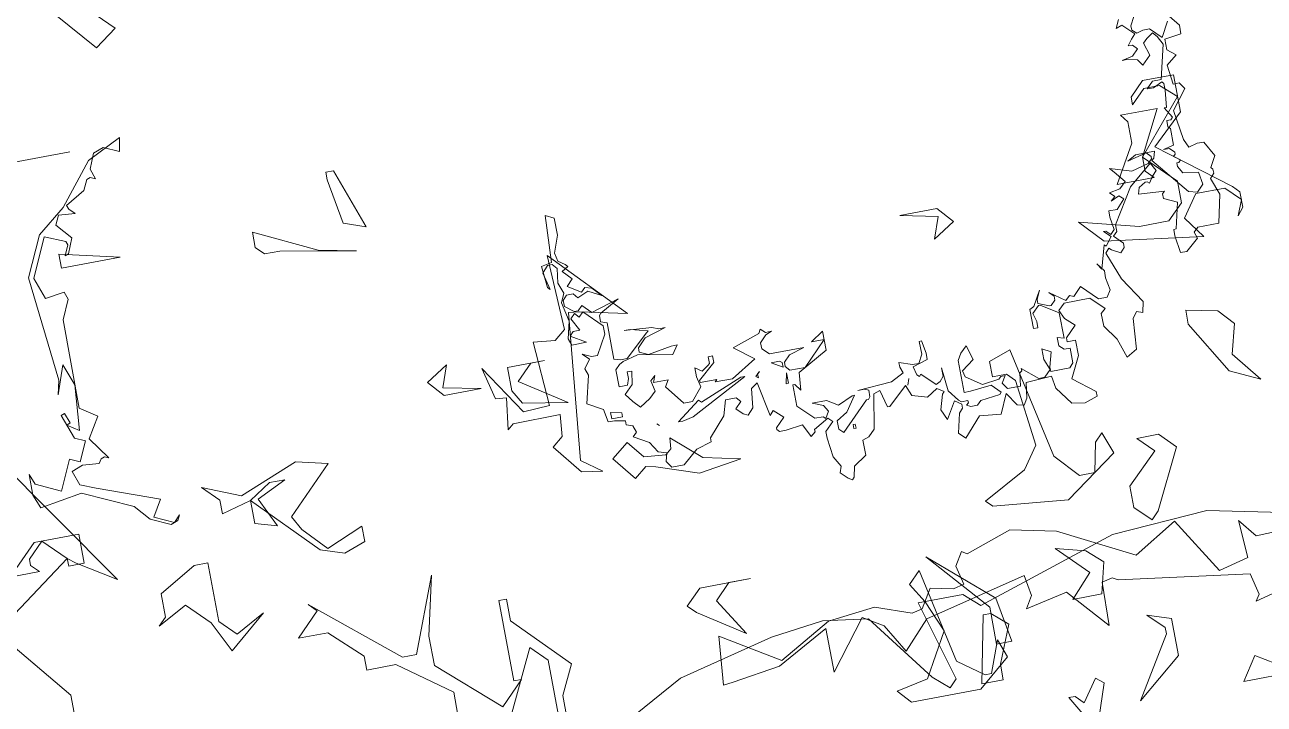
# Model space of a CAD drawing. Header units: millimetres. Extents: x 1418 to 1811, y 1796 to 1956.
# Drawn here: x 1477.436 to 1478.367, y 1879.137 to 1879.647 of the extents above; entities that cross this region are included whole.
import ezdxf

# ---------------------------------------------------------------- set-up
doc = ezdxf.new("R2010")
doc.units = ezdxf.units.MM
doc.layers.add('ARBRE', color=251, linetype='Continuous', lineweight=13)
doc.layers.add('VEGETAIS', color=3, linetype='Continuous')

# ---------------------------------------------------------------- blocks, each defined once
blk = doc.blocks.new('WMF26', base_point=(0, 0.0008))
at = {"color": 85}
for points in [[(9.5274, -11.9578), (8.756, -12.3728), (8.3048, -12.4823), (8.0578, -12.5119), (7.8462, -12.4823), (7.6066, -12.162), (7.5342, -12.097), (7.4979, -12.1332), (7.6066, -12.5119), (7.395, -12.5119), (7.3226, -12.4461), (6.6606, -12.6568), (6.2095, -12.6857), (5.4018, -12.5119)], [(1.1749, -9.7168), (0.7237, -9.0548), (0.8974, -9.1643), (0.9345, -9.1931), (1.3198, -8.9165), (1.0357, -8.5666), (1.0357, -8.2908)]]:
    blk.add_lwpolyline(points, dxfattribs=at)
at = {"color": 63}
for points in [[(5.9402, -3.1862), (6.0415, -3.36), (6.0127, -3.36), (5.9765, -3.3237), (5.904, -3.4258), (5.8678, -3.397), (5.9402, -3.1862), (5.9402, -3.1862)], [(6.2531, -3.7461), (6.3255, -3.5715), (6.3255, -3.4983), (6.4276, -3.4983), (6.3618, -3.8111), (6.3255, -3.8111), (6.2531, -3.7461), (6.2531, -3.7461)], [(6.3255, -3.8408), (6.5734, -4.1248), (6.2893, -3.877), (6.2531, -3.6662), (6.3255, -3.6662), (6.3255, -3.8408), (6.3255, -3.8408)], [(5.8381, -3.9132), (5.9765, -4.0515), (5.8381, -4.0153), (5.7657, -3.9494), (5.8019, -3.8045), (5.9402, -3.8045), (5.8381, -3.9132), (5.8381, -3.9132)], [(7.4938, -4.1767), (7.5663, -4.1042), (7.4576, -3.9289), (7.6684, -4.068), (7.7046, -4.1042), (7.6321, -4.1767), (7.3917, -4.1767), (7.4938, -4.1767), (7.4938, -4.1767)], [(5.3351, -4.4122), (5.4734, -4.1355), (5.5096, -4.0993), (5.5821, -4.1717), (5.5821, -4.273), (5.4372, -4.4122), (5.5096, -4.4846), (5.4075, -4.4846), (5.3351, -4.4122), (5.3351, -4.4122)], [(5, -6.3823), (4.9605, -6.3321), (4.9605, -6.2918), (5.0395, -6.2819), (5.0395, -6.2317), (5, -6.1996), (5.0502, -6.1601), (5.0395, -6.0695), (5.0107, -6.0695), (4.9893, -6.0398), (5.0609, -5.9485), (5.0395, -5.8077), (5.0214, -5.7682), (4.9811, -5.7789), (4.9498, -5.7789), (4.9103, -5.7072), (4.9391, -5.6562), (4.9308, -5.6463), (4.9308, -5.6274), (4.9498, -5.606), (4.921, -5.5269), (4.9498, -5.3952), (5.0502, -5.3952), (5.0708, -5.3763), (5.0609, -5.345), (5.121, -5.2947), (5.1507, -5.2947), (5.1614, -5.3763), (5.1614, -5.4059), (5.1507, -5.4059), (5.121, -5.5269), (5.182, -5.5557), (5.182, -5.5771), (5.1712, -5.5878), (5.2915, -5.5961), (5.2832, -5.6274), (5.2519, -5.6463), (5.2412, -5.6463), (5.233, -5.6381), (5.2124, -5.6669), (5.191, -5.6891), (5.2124, -5.7286), (5.3227, -5.6381), (5.4232, -5.4767), (5.4232, -5.4454), (5.4421, -5.4265), (5.4026, -5.387), (5.4026, -5.3656), (5.4232, -5.345), (5.4635, -5.3656), (5.4734, -5.3763), (5.4923, -5.3557), (5.4421, -5.2248), (5.3631, -5.1037), (5.373, -5.0535), (5.4026, -5.0634), (5.4232, -5.0346), (5.4339, -4.8921), (5.4841, -4.8633), (5.5137, -4.9531), (5.564, -5.0239), (5.564, -5.0848), (5.5426, -5.1037), (5.6035, -5.1638), (5.7253, -5.1638), (5.755, -5.135), (5.736, -5.093), (5.6941, -5.0535), (5.7443, -5.0033), (5.7443, -4.9844), (5.7048, -4.9844), (5.7048, -4.9127), (5.755, -4.8123), (5.6545, -4.7324), (5.6545, -4.7118), (5.7146, -4.6904), (5.7756, -4.7011), (5.8365, -4.7826), (5.8447, -4.8419), (5.9657, -4.8337), (5.9765, -4.7621), (5.9954, -4.7324), (6.0267, -4.7407), (6.0662, -4.8016), (6.1074, -4.7118), (6.2078, -4.7217), (6.2893, -4.632), (6.3181, -4.6616), (6.2975, -4.7514), (6.2786, -4.7719), (6.2786, -4.7909), (6.3082, -4.8123), (6.3576, -4.7324), (6.3791, -4.7826), (6.3576, -4.8526), (6.3478, -4.8633), (6.3791, -4.8839), (6.4293, -4.8526), (6.4984, -4.8732), (6.519, -4.9234), (6.6096, -4.8419), (6.6203, -4.8419), (6.6409, -4.9234), (6.6705, -4.9127), (6.7001, -4.7514), (6.7314, -4.7217), (6.7602, -4.7118), (6.7602, -4.6402), (6.8212, -4.6007), (6.8319, -4.5505), (6.8418, -4.5398), (6.8607, -4.5505), (6.892, -4.5818), (6.8821, -4.6114), (6.9109, -4.6616), (6.9216, -4.7514), (6.9216, -4.7826), (6.8821, -4.8222), (6.901, -4.8419), (6.9718, -4.8016), (6.9718, -4.7909), (6.9932, -4.7719), (7.0229, -4.8337), (7.1019, -4.8222), (7.134, -4.8222), (7.1439, -4.8337), (7.1439, -4.8419), (7.1019, -4.8839), (7.1439, -4.9234), (7.1629, -4.9028), (7.1941, -5.0634), (7.2238, -5.0428), (7.2345, -4.9531), (7.2633, -4.9234), (7.2839, -4.9341), (7.3135, -4.9629), (7.2839, -4.9926), (7.3028, -5.0132), (7.353, -5.0132), (7.3744, -4.9424), (7.4543, -4.8526), (7.4543, -4.8337), (7.5259, -4.8123), (7.5967, -4.7514), (7.6552, -4.7514), (7.6766, -4.7826), (7.6659, -4.8222), (7.7054, -4.8337), (7.7367, -4.8839), (7.8059, -4.9234), (7.7869, -4.9424), (7.7976, -4.9737), (7.8273, -4.9844), (7.8273, -5.0033), (7.8775, -5.0132), (7.9071, -5.0132), (7.9178, -5.0741), (7.9886, -5.1136), (7.9574, -5.2437), (7.9681, -5.2758), (7.9384, -5.3153), (7.9681, -5.345), (7.9277, -5.326), (7.8989, -5.326), (7.8478, -5.4158), (7.8478, -5.4561), (7.9277, -5.5376), (7.9491, -5.5162), (7.9681, -5.5376), (7.9886, -5.5162), (7.9574, -5.4561), (7.9886, -5.4561), (8.0076, -5.4372), (7.9384, -5.3952), (8.0076, -5.3952), (8.0183, -5.4265), (7.9993, -5.5063), (8.0183, -5.5961), (7.9993, -5.6381), (8.0183, -5.6891), (8.0076, -5.7575), (8.0282, -5.7789), (8.0496, -5.7789), (8.0784, -5.7476), (8.0578, -5.6669), (8.0685, -5.6784), (8.0784, -5.7789), (8.0282, -5.7896), (8.0183, -6.0086), (7.9779, -5.9896), (7.9779, -5.9081), (8.0076, -5.8291), (7.9993, -5.7896), (7.9681, -5.7682), (7.9574, -5.7575), (7.9886, -5.7393), (7.9491, -5.6973), (7.9779, -5.6669), (7.9178, -5.6274), (7.8989, -5.6463), (7.8668, -5.6381), (7.8273, -5.5961), (7.8882, -5.6274), (7.9384, -5.606), (7.9574, -5.6274), (7.9886, -5.6274), (8.0076, -5.606), (8.0076, -5.5771), (7.9681, -5.5459), (7.9491, -5.5459), (7.9277, -5.5664), (7.8882, -5.5269), (7.7556, -5.5664), (7.8478, -5.5162), (7.8561, -5.5063), (7.8561, -5.4767), (7.8273, -5.466), (7.8273, -5.2947), (7.7976, -5.2865), (7.7663, -5.2865), (7.6552, -5.387), (7.647, -5.3952), (7.7268, -5.4158), (7.7556, -5.4158), (7.6264, -5.4059), (7.5967, -5.3952), (7.5655, -5.3952), (7.6659, -5.3656), (7.7054, -5.326), (7.7054, -5.3054), (7.6659, -5.2865), (7.5547, -5.3054), (7.5259, -5.3054), (7.5547, -5.2651), (7.7161, -5.2947), (7.7869, -5.2758), (7.8059, -5.2651), (7.8273, -5.2437), (7.8273, -5.1638), (7.7869, -5.1638), (7.777, -5.1935), (7.777, -5.2248), (7.7556, -5.2248), (7.7663, -5.1638), (7.8059, -5.1243), (7.777, -5.0848), (7.7474, -5.0535), (7.6972, -5.0848), (7.6659, -5.1136), (7.6766, -5.1638), (7.6552, -5.1852), (7.6659, -5.154), (7.5967, -5.154), (7.6157, -5.1243), (7.5465, -5.0346), (7.5045, -5.0346), (7.4543, -5.093), (7.465, -5.1433), (7.465, -5.1852), (7.4354, -5.1638), (7.4033, -5.1852), (7.395, -5.1935), (7.395, -5.2248), (7.3744, -5.2248), (7.3744, -5.1935), (7.4543, -5.1243), (7.4543, -5.1136), (7.3744, -5.1136), (7.3843, -5.1037), (7.3028, -5.1037), (7.1843, -5.1745), (7.274, -5.2437), (7.1439, -5.2865), (7.134, -5.3054), (7.1126, -5.2865), (7.0838, -5.2865), (7.1126, -5.2758), (7.1439, -5.2437), (7.1439, -5.2141), (7.1126, -5.1852), (6.9513, -5.1852), (7.0229, -5.1638), (7.0517, -5.135), (7.0517, -5.1136), (7.0336, -5.093), (6.9611, -5.093), (6.8508, -5.2042), (6.9109, -5.2042), (6.8508, -5.2437), (6.8508, -5.154), (6.9932, -5.0741), (7.0015, -4.9926), (7.0229, -5.0239), (7.0336, -5.0239), (7.0336, -4.9234), (6.9611, -4.8526), (6.9216, -4.8526), (6.9109, -4.8419), (6.892, -4.8732), (6.9109, -4.9028), (6.9611, -4.9234), (6.892, -4.9234), (6.8418, -4.8921), (6.771, -4.9234), (6.7602, -4.9234), (6.8105, -4.8526), (6.8607, -4.8222), (6.8607, -4.7826), (6.8418, -4.7621), (6.71, -4.8921), (6.7001, -4.8921), (6.6911, -4.9028), (6.6911, -4.9341), (6.71, -4.9424), (6.7413, -4.9424), (6.5808, -4.9531), (6.519, -4.9844), (6.5297, -5.0132), (6.5297, -5.0346), (6.4688, -5.0132), (6.44, -5.0132), (6.4186, -5.0535), (6.4186, -5.1136), (6.4079, -5.1136), (6.398, -5.0535), (6.398, -5.0239), (6.4688, -5.0033), (6.4581, -4.9629), (6.4482, -4.9531), (6.44, -4.9629), (6.3791, -4.9028), (6.3576, -4.9127), (6.3395, -4.9341), (6.3395, -4.9737), (6.3288, -4.8633), (6.2893, -4.8123), (6.2786, -4.8016), (6.2473, -4.8016), (6.2473, -4.7909), (6.258, -4.7826), (6.2391, -4.7719), (6.2078, -4.7719), (6.1889, -4.7909), (6.0967, -4.8016), (6.0884, -4.8123), (6.1279, -4.8526), (6.2284, -4.8419), (6.258, -4.8419), (6.258, -4.9926), (6.2391, -5.0239), (6.2078, -5.0535), (6.1889, -4.9844), (6.2473, -4.9424), (6.2391, -4.9127), (6.1675, -4.8633), (6.0884, -4.8732), (6.0769, -4.8839), (6.0563, -4.8839), (6.0769, -4.8526), (6.0563, -4.8222), (5.9954, -4.8222), (5.9872, -4.8839), (5.9765, -4.8921), (5.9765, -4.9028), (5.9056, -4.8419), (5.876, -4.8419), (5.8447, -4.8732), (5.8653, -4.9234), (5.8653, -4.9737), (5.8258, -4.9531), (5.8447, -4.8839), (5.8447, -4.8633), (5.755, -4.8633), (5.736, -4.8839), (5.736, -4.9531), (5.7649, -4.9531), (5.7863, -4.9737), (5.7863, -5.0132), (5.755, -5.0033), (5.755, -5.1243), (5.8365, -5.1745), (5.8447, -5.1745), (5.876, -5.1433), (5.8653, -5.1037), (5.8653, -5.0741), (5.8867, -5.0741), (5.8867, -5.1638), (5.8653, -5.1745), (5.8258, -5.2437), (5.8447, -5.2042), (5.8447, -5.1852), (5.7945, -5.1638), (5.7863, -5.1638), (5.7649, -5.1852), (5.7649, -5.2042), (5.7863, -5.2248), (5.7146, -5.1745), (5.6941, -5.1935), (5.6751, -5.1852), (5.6356, -5.2248), (5.564, -5.154), (5.5236, -5.154), (5.503, -5.1852), (5.5137, -5.2437), (5.5137, -5.2758), (5.5426, -5.3153), (5.5236, -5.2865), (5.4923, -5.3952), (5.4841, -5.387), (5.4528, -5.4265), (5.4841, -5.4561), (5.4734, -5.4561), (5.4528, -5.4372), (5.4339, -5.4561), (5.4421, -5.5162), (5.4421, -5.5459), (5.4026, -5.5459), (5.3631, -5.5878), (5.3837, -5.606), (5.4232, -5.5878), (5.4026, -5.606), (5.4232, -5.6274), (5.373, -5.6381), (5.3417, -5.6669), (5.3837, -5.7179), (5.4026, -5.7393), (5.3022, -5.7072), (5.2223, -5.7286), (5.2017, -5.7476), (5.2017, -5.7575), (5.2223, -5.7789), (5.3129, -5.7575), (5.2725, -5.7789), (5.182, -5.7789), (5.191, -5.7476), (5.2017, -5.7393), (5.0609, -5.5664), (5.0214, -5.5557), (4.9893, -5.5878), (5, -5.6463), (5.0708, -5.6562), (5.0897, -5.6891), (5.0897, -5.7072), (5.0815, -5.7072), (5.0708, -5.7179), (5.1004, -5.7393), (5.0897, -5.7476), (5.0897, -5.7575), (5.1111, -5.7789), (5.14, -5.7789), (5.0897, -5.7896), (5.0897, -5.8686), (5.1004, -5.8793), (5.1004, -5.9081), (5.0815, -5.9081), (5.0708, -5.9188), (5.1004, -5.969), (5.0897, -5.969), (5.0815, -6.0489), (5.0815, -6.0802), (5.0897, -6.0901), (5.1317, -6.0695), (5.1614, -6.0695), (5.1317, -6.0999), (5.0897, -6.0999), (5.0502, -6.2605), (5.0708, -6.3), (5.0897, -6.3214), (5.121, -6.3), (5.14, -6.2819), (5.121, -6.221), (5.1614, -6.1815), (5.182, -6.2103), (5.2223, -6.221), (5.2519, -6.221), (5.2017, -6.2317), (5.1712, -6.2605), (5.191, -6.2819), (5.2124, -6.2819), (5.191, -6.3107), (5.1712, -6.3321), (5.2223, -6.3823), (5.2519, -6.3716), (5.233, -6.4112)], [(5.1614, -6.4112), (5.182, -6.3716), (5.182, -6.3502), (5.1614, -6.3321), (5.1317, -6.342), (5.1004, -6.342), (5.0502, -6.2918), (5.0107, -6.3609)], [(6.7915, -4.7909), (6.7817, -4.7909), (6.7817, -4.7719), (6.7915, -4.7719), (6.7915, -4.7909), (6.7915, -4.7909)], [(6.4984, -4.9531), (6.5083, -4.9234), (6.4984, -4.9531), (6.4984, -4.9531)], [(7.5152, -4.9629), (7.5655, -4.9531), (7.586, -4.9531), (7.4757, -5.0346), (7.465, -5.0239), (7.2633, -5.1037), (7.2444, -5.1037), (7.5152, -4.9629), (7.5152, -4.9629)], [(7.6865, -4.9629), (7.6766, -4.9531), (7.6865, -4.9629), (7.6865, -4.9629)], [(7.0624, -5.0346), (7.0517, -5.0848), (7.0517, -5.0346), (7.0624, -5.0346), (7.0624, -5.0346)], [(7.8371, -5.0239), (7.8882, -5.0239), (7.8882, -5.0535), (7.8371, -5.0428), (7.8371, -5.0239), (7.8371, -5.0239)], [(7.0624, -5.135), (7.0624, -5.1136), (7.1126, -5.1433), (7.0731, -5.1433), (7.0624, -5.135), (7.0624, -5.135)], [(7.1843, -5.0848), (7.1941, -5.093), (7.1736, -5.1136), (7.1843, -5.1037), (7.1843, -5.0848), (7.1843, -5.0848)], [(6.1601, -5.6315), (6.2613, -5.5664), (6.2251, -5.6677), (6.3996, -5.7048), (6.2251, -5.7048), (6.1601, -5.6315), (6.1601, -5.6315)], [(5.2421, -5.7624), (5.2421, -5.6965), (5.2058, -5.6595), (5.3804, -5.6595), (5.2783, -5.8348), (5.2783, -5.9361), (5.3071, -5.9723), (5.1326, -5.9723), (5.2421, -5.7624), (5.2421, -5.7624)]]:
    blk.add_lwpolyline(points, dxfattribs=at)
at = {"color": 106}
for points in [[(8.3855, -3.5641), (8.3855, -3.9783), (8.4579, -4.0515), (8.5962, -3.7675)], [(8.8441, -3.8045), (8.8441, -3.9132), (9.0836, -4.0886), (9.2211, -4.0886), (9.2211, -4.1536), (9.3677, -4.2919), (9.5052, -4.2919), (9.3965, -4.4006), (9.4327, -4.4377), (9.0474, -4.1174), (8.9816, -4.1174), (8.8441, -4.4665), (8.9091, -4.1899), (8.9091, -4.0515), (8.6325, -3.8045), (8.5238, -3.9132), (8.56, -3.9132), (8.56, -4.2919), (8.5238, -4.2919), (8.5238, -4.1899), (8.2826, -3.942), (8.3492, -3.8045), (8.3492, -3.5641)], [(6.2531, -4.3282), (6.0489, -4.4377), (5.9765, -4.5398), (6.0127, -4.8526), (6.0489, -4.8889), (6.1156, -4.8889), (6.1156, -4.9613), (6.0127, -4.9975), (5.904, -4.4739), (5.8019, -4.3644), (5.7295, -4.3644), (5.7006, -4.5027), (5.6644, -4.5398), (5.6274, -4.4377), (5.8744, -4.2623), (6.2243, -4.2985), (6.2531, -4.3282), (6.2531, -4.3282)], [(9.9926, -4.5398), (10.1317, -4.4665), (10.0947, -4.5027), (10.0947, -4.6122), (9.9201, -4.7135), (9.8551, -4.7135), (9.8551, -4.4377), (9.7826, -4.3644), (9.6435, -4.4377), (9.8189, -4.2919), (9.8913, -4.4377), (9.9926, -4.5398), (9.9926, -4.5398)], [(5.1762, -4.9613), (5.1762, -5.0272), (5.0305, -4.9975), (4.9654, -4.9251), (5.0016, -4.7859), (4.893, -4.6484), (5.0305, -4.7135), (5.1762, -4.9613), (5.1762, -4.9613)], [(9.6073, -4.9613), (9.7464, -4.9251), (9.7464, -4.9901), (9.8189, -5.0634), (9.6435, -4.9901), (9.3677, -5.0996), (9.2211, -5.0634), (9.4327, -4.8526), (9.3965, -4.7859), (9.2952, -4.6773), (9.1199, -4.7497), (9.1199, -4.6773), (9.2211, -4.641), (9.3315, -4.6773), (9.6073, -4.9613), (9.6073, -4.9613)], [(7.7285, -4.7678), (7.7738, -4.7777), (7.8306, -4.7316), (7.9178, -4.8403), (7.838, -4.9037), (7.7746, -4.8238), (7.6725, -4.8131), (7.6437, -4.837), (7.6387, -4.888), (7.5062, -4.7703), (7.3341, -4.7316), (7.5342, -4.7011), (7.7285, -4.7678), (7.7285, -4.7678)], [(8.1805, -4.9448), (8.1302, -4.986), (8.1195, -5.0881), (8.3427, -5.0856), (8.3707, -5.0626), (8.3501, -5.2099), (8.4011, -5.2157), (8.4373, -5.3647), (8.285, -5.1317), (8.1607, -5.1391), (8.1805, -5.4413), (8.0784, -5.4306), (8.0273, -5.4718), (8.0422, -5.825), (7.7252, -5.4915), (7.9434, -5.5401), (7.9944, -5.5459), (8.066, -4.8609), (7.9746, -4.7933), (8.071, -4.809), (8.1805, -4.9448), (8.1805, -4.9448)], [(9.6073, -4.9613), (9.5052, -5.0272), (9.4327, -5.0272), (9.5711, -4.9613), (9.5052, -4.823), (9.6073, -4.8526), (9.6073, -4.9613), (9.6073, -4.9613)], [(10.2099, -6.4589), (10.3417, -6.3544), (10.4281, -6.1683), (10.3779, -5.6751), (10.3935, -5.6093), (10.3466, -5.7418), (10.3096, -5.6397), (10.3269, -5.4273), (10.3795, -5.4635), (10.3623, -5.4701), (10.3804, -5.5187), (10.3977, -5.5121), (10.3557, -5.3968), (10.3079, -5.3754), (10.3499, -5.2849), (10.3968, -5.3063), (10.4611, -5.1671), (10.5755, -5.2206), (10.5944, -5.27), (10.5953, -5.1737), (10.5697, -5.1079), (10.3721, -5.1408), (10.1433, -5.0346), (10.0799, -4.9621), (9.9893, -4.9201), (9.9547, -4.9333), (9.9432, -4.9572), (9.972, -4.9267), (10.0626, -4.9687), (10.0156, -5.0453), (10.3005, -5.1507), (10.3713, -5.1803), (10.3952, -5.247), (10.3433, -5.2668), (10.2651, -5.2602), (10.2528, -5.2799), (10.2355, -5.2865), (10.2165, -5.2783), (10.2898, -5.3812), (10.2305, -5.4783), (10.3087, -5.5294), (10.3071, -5.9468), (10.2651, -6.0374), (10.2783, -6.072), (10.368, -6.0588), (10.4051, -6.1609), (10.3219, -6.342), (10.2272, -6.3017), (10.2206, -6.2844), (10.2429, -6.2366), (10.2256, -6.2432), (10.1959, -6.3132), (10.2585, -6.3856), (10.2379, -6.4285), (10.1605, -6.421), (10.1861, -6.4474), (10.1927, -6.4647), (10.1004, -6.519), (10.0782, -6.5668), (10.0609, -6.5734), (10.037, -6.5627), (10.0543, -6.6112), (10.0247, -6.6812), (9.9761, -6.6993), (9.9045, -6.6664), (9.8921, -6.7306), (10.0535, -6.6516), (10.2099, -6.4589), (10.2099, -6.4589)], [(8.3196, -5.2371), (8.3196, -5.3474), (8.1451, -5.3474), (8.2101, -5.3474), (8.2826, -5.275), (8.0726, -5.1358), (8.2826, -5.1721), (8.3196, -5.2371), (8.3196, -5.2371)], [(8.6975, -5.3474), (8.5962, -5.4125), (8.6325, -5.3112), (8.4579, -5.275), (8.6325, -5.275), (8.6975, -5.3474), (8.6975, -5.3474)], [(5.5903, -5.5212), (5.3145, -5.4487), (5.1762, -5.4487), (5.1029, -5.5212), (5.1029, -5.6232), (5.2421, -5.7624), (5.0305, -6.0094), (5.1029, -6.0744), (5.1762, -6.0744), (5.2421, -6.0094), (5.2421, -6.0456), (5.1762, -6.1115), (5.0305, -6.1115), (5.0305, -5.9361), (5.1762, -5.7986), (4.8559, -5.5508), (4.8271, -5.5212), (4.8271, -5.4487), (4.8559, -5.4125), (4.8271, -5.4849), (4.893, -5.5508), (5.0305, -5.5508), (5.1029, -5.4487), (5.0305, -5.3474), (5.489, -5.4125), (5.5903, -5.5212), (5.5903, -5.5212)], [(9.3315, -6.0744), (9.3677, -6.1115), (9.3677, -6.1839), (9.0836, -6.0456), (8.9091, -6.0094), (9.259, -6.0744), (9.3315, -6.0744), (9.3315, -6.0744)], [(8.9816, -6.3585), (8.9816, -6.3947), (8.9453, -6.3947), (8.8441, -6.1115), (8.9453, -6.1477), (8.9816, -6.3585), (8.9816, -6.3585)], [(10.27, -6.2498), (9.9926, -6.1839), (10.27, -6.1839), (10.27, -6.2498), (10.27, -6.2498)], [(10.1317, -6.7076), (10.4438, -6.7076), (10.1317, -6.7076), (10.1317, -6.7076)], [(9.9201, -7.3333), (9.8189, -7.232), (9.9201, -7.1587), (10.1317, -7.4066), (9.9201, -7.3333), (9.9201, -7.3333)], [(0.9345, -9.1931), (1.0357, -9.2944), (1.1082, -9.222), (1.1082, -9.1931), (1.072, -9.1569), (1.2111, -9.1569), (1.072, -9.2944), (0.8612, -9.2944), (0.8612, -9.1569), (0.9345, -9.1569), (0.9345, -9.1931), (0.9345, -9.1931)], [(5.7286, -12.3135), (6.0629, -12.2295), (6.0431, -12.26), (6.067, -12.3604), (6.6746, -12.4452), (6.6993, -12.4601), (6.7487, -12.4485), (6.7545, -12.246), (6.92, -12.4345), (7.1167, -12.3926), (7.0822, -12.4494), (7.0995, -12.5457), (7.5803, -12.4321), (7.7029, -12.302), (7.782, -12.437), (7.875, -12.4946), (8.0496, -12.2682), (8.0504, -12.4749), (8.2941, -12.3423), (8.5189, -12.3102), (8.5658, -12.3045), (8.5452, -12.5325), (8.2784, -12.367), (8.0314, -12.5053), (7.81, -12.5309), (7.642, -12.4708), (7.5926, -12.4823), (7.5391, -12.5687), (7.4329, -12.5457), (7.3827, -12.558), (7.4033, -12.6478), (7.3654, -12.7095), (7.3407, -12.6947), (7.1258, -12.7663), (6.9134, -12.7211), (6.5709, -12.5432), (6.3667, -12.6651), (6.2045, -12.4016), (6.0637, -12.4362), (6.0736, -12.6132), (6.0061, -12.5284), (5.7542, -12.535)], [(6.1156, -11.9834), (5.9402, -11.8747), (6.188, -11.8747), (6.1156, -11.9834), (6.1156, -11.9834)], [(6.5001, -12.1875), (6.5734, -12.26), (6.4639, -12.2238), (6.4639, -12.0492), (6.6754, -11.8747), (6.5001, -12.1587), (6.5001, -12.1875), (6.5001, -12.1875)], [(7.7779, -12.1274), (7.6297, -12.1579), (7.5119, -12.3621), (7.5737, -12.5111), (7.6297, -12.6033), (7.5737, -12.6593), (7.4815, -12.2139), (7.3629, -12.1274), (7.3325, -12.1274), (7.2765, -12.2756), (7.246, -12.1892), (7.3942, -12.0657), (7.7219, -12.0657), (7.7779, -12.1274), (7.7779, -12.1274)]]:
    blk.add_lwpolyline(points, dxfattribs=at)
blk = doc.blocks.new('T2_02')
at = {"xscale": 0.3499999999999943, "yscale": 0.3499999999999943, "zscale": 0.3499999999999943}
blk.add_blockref('WMF26', (-2.2399, 1.997), dxfattribs=at)

msp = doc.modelspace()

# ---------------------------------------------------------------- linework, layer by layer
at = {"layer": 'VEGETAIS'}
for points in [[(1489.99335, 1881.04956), (1485.96319, 1877.90577), (1481.92266, 1879.4941), (1478.49367, 1876.48545), (1474.27249, 1881.51246), (1480.63957, 1881.51256), (1489.99335, 1881.04956)], [(1476.72982, 1876.34949), (1472.65076, 1878.34602), (1473.04384, 1875.546), (1478.37269, 1874.72148), (1476.72982, 1876.34949)]]:
    msp.add_spline(points, degree=3, dxfattribs=at)

# ---------------------------------------------------------------- block references
at = {"layer": 'ARBRE', "xscale": 0.4621142716754233, "yscale": 0.4621142716754233, "zscale": 0.4621142716754233, "rotation": 190.6551472559353}
for p in [(1478.09301, 1879.5043), (1476.7035, 1878.52886), (1478.50226, 1878.16745)]:
    msp.add_blockref('T2_02', p, dxfattribs=at)

doc.saveas('drawing.dxf')
